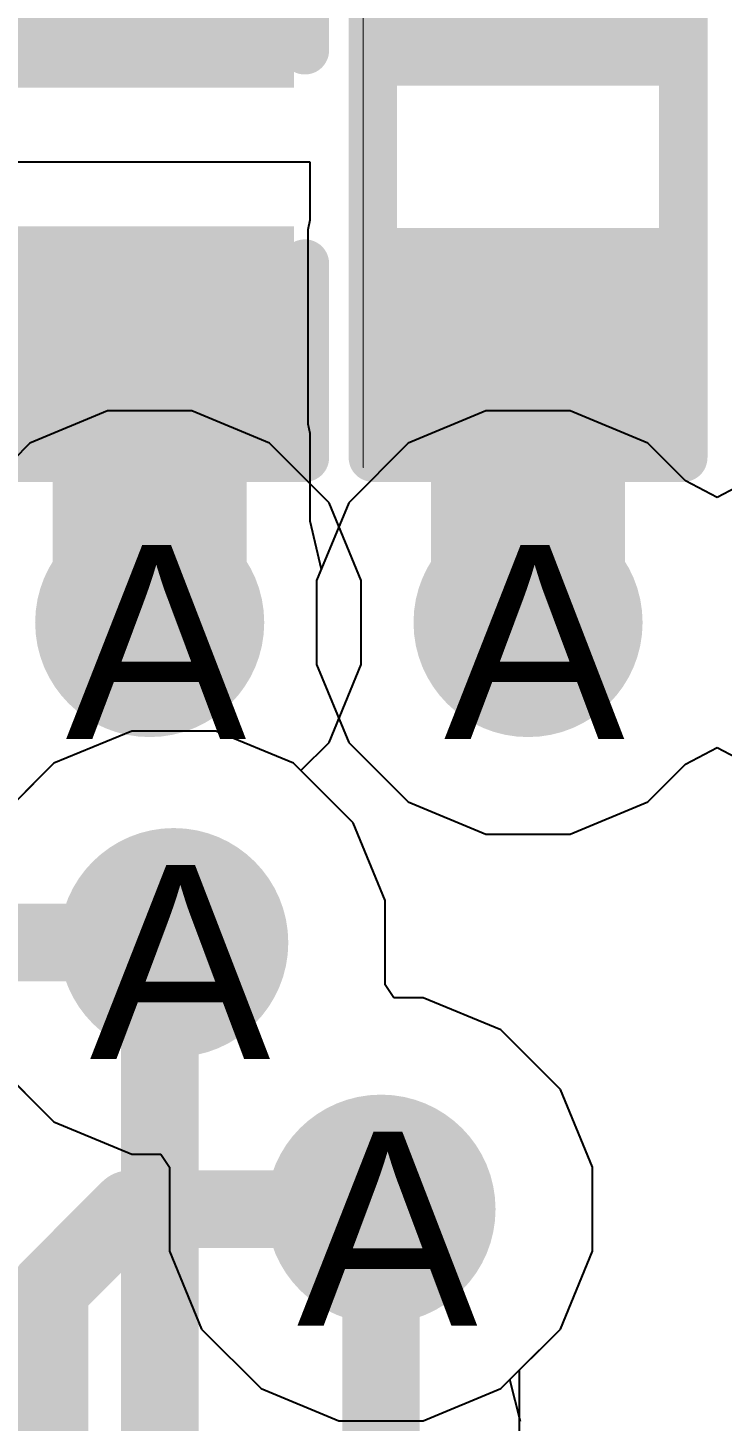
# Model space of a CAD drawing. Header units: inches. Extents: x 0 to 5271, y 0 to 5417.
# Drawn here: x 45.977 to 47.796, y 73.448 to 77.097 of the extents above; entities that cross this region are included whole.
import ezdxf

# ---------------------------------------------------------------- set-up
doc = ezdxf.new("R2010")
doc.units = ezdxf.units.IN
for name, color, linetype in [('Bottom Layer', 5, 'Continuous'), ('Bottom Overlay', 54, 'Continuous'), ('Bottom Paste', 16, 'Continuous'), ('Bottom Solder', 6, 'Continuous'), ('Drill Drawing', 1, 'Continuous'), ('L2_GND1', 16, 'Continuous'), ('L3_SIG1', 76, 'Continuous'), ('L4_PWR', 90, 'Continuous'), ('L5_GND2', 156, 'Continuous'), ('L6_SIG2', 130, 'Continuous'), ('L7_GND3', 216, 'Continuous'), ('Top Layer', 1, 'Continuous'), ('Via Holes', 16, 'Continuous')]:
    doc.layers.add(name, color=color, linetype=linetype)
doc.styles.add('Arial', font='', dxfattribs={"height": 0.2})
doc.styles.get('Arial').set_extended_font_data('Arial')

# ---------------------------------------------------------------- blocks, each defined once
blk = doc.blocks.new('C___0402_B_125')
at = {"layer": 'Bottom Layer'}
for points in [[(-0.2413, 0.3175), (-0.2413, -0.3175), (-0.6985, -0.3175), (-0.6985, 0.3175)], [(0.6985, 0.3175), (0.6985, -0.3175), (0.2413, -0.3175), (0.2413, 0.3175)]]:
    blk.add_hatch(color=5, dxfattribs=at).paths.add_polyline_path(points)
at = {"layer": 'Bottom Paste'}
for points in [[(-0.2413, 0.3175), (-0.2413, -0.3175), (-0.6985, -0.3175), (-0.6985, 0.3175)], [(0.6985, 0.3175), (0.6985, -0.3175), (0.2413, -0.3175), (0.2413, 0.3175)]]:
    blk.add_hatch(color=16, dxfattribs=at).paths.add_polyline_path(points)
at = {"layer": 'Bottom Solder'}
for points in [[(-0.1813, 0.3775), (-0.1813, -0.3775), (-0.7585, -0.3775), (-0.7585, 0.3775)], [(0.7585, 0.3775), (0.7585, -0.3775), (0.1813, -0.3775), (0.1813, 0.3775)]]:
    blk.add_hatch(color=6, dxfattribs=at).paths.add_polyline_path(points)
at = {"layer": 'Bottom Overlay'}
for points in [[(-0.7874, -0.4064, 0.127, 0.127, 0), (-0.7874, 0.4064, 0.127, 0.127, 0)], [(-0.2794, 0.4064, 0.127, 0.127, 0), (-0.7874, 0.4064, 0.127, 0.127, 0)], [(0.7874, 0.4064, 0.127, 0.127, 0), (0.2794, 0.4064, 0.127, 0.127, 0)], [(0.7874, -0.4064, 0.127, 0.127, 0), (0.7874, 0.4064, 0.127, 0.127, 0)], [(-0.2794, -0.4064, 0.127, 0.127, 0), (-0.7874, -0.4064, 0.127, 0.127, 0)], [(0.7874, -0.4064, 0.127, 0.127, 0), (0.2794, -0.4064, 0.127, 0.127, 0)]]:
    blk.add_lwpolyline(points, format="xyseb", dxfattribs=at)
for points in [[(-0.8192, 0.4064, 0.0635, 0.0635, 1), (-0.7557, 0.4064, 0.0635, 0.0635, 1)], [(-0.8192, 0.4064, 0.0635, 0.0635, 1), (-0.7557, 0.4064, 0.0635, 0.0635, 1)], [(-0.3112, 0.4064, 0.0635, 0.0635, 1), (-0.2477, 0.4064, 0.0635, 0.0635, 1)], [(0.2476, 0.4064, 0.0635, 0.0635, 1), (0.3111, 0.4064, 0.0635, 0.0635, 1)], [(0.7556, 0.4064, 0.0635, 0.0635, 1), (0.8191, 0.4064, 0.0635, 0.0635, 1)], [(0.7556, 0.4064, 0.0635, 0.0635, 1), (0.8191, 0.4064, 0.0635, 0.0635, 1)], [(-0.8192, -0.4064, 0.0635, 0.0635, 1), (-0.7557, -0.4064, 0.0635, 0.0635, 1)], [(-0.8192, -0.4064, 0.0635, 0.0635, 1), (-0.7557, -0.4064, 0.0635, 0.0635, 1)], [(-0.3112, -0.4064, 0.0635, 0.0635, 1), (-0.2477, -0.4064, 0.0635, 0.0635, 1)], [(0.2476, -0.4064, 0.0635, 0.0635, 1), (0.3111, -0.4064, 0.0635, 0.0635, 1)], [(0.7556, -0.4064, 0.0635, 0.0635, 1), (0.8191, -0.4064, 0.0635, 0.0635, 1)], [(0.7556, -0.4064, 0.0635, 0.0635, 1), (0.8191, -0.4064, 0.0635, 0.0635, 1)]]:
    blk.add_lwpolyline(points, format="xyseb", close=True, dxfattribs=at)
blk = doc.blocks.new('R___0402_B_161')
at = {"layer": 'Bottom Layer'}
for points in [[(-0.2413, 0.3175), (-0.2413, -0.3175), (-0.6985, -0.3175), (-0.6985, 0.3175)], [(0.6985, 0.3175), (0.6985, -0.3175), (0.2413, -0.3175), (0.2413, 0.3175)]]:
    blk.add_hatch(color=5, dxfattribs=at).paths.add_polyline_path(points)
at = {"layer": 'Bottom Paste'}
for points in [[(-0.2413, 0.3175), (-0.2413, -0.3175), (-0.6985, -0.3175), (-0.6985, 0.3175)], [(0.6985, 0.3175), (0.6985, -0.3175), (0.2413, -0.3175), (0.2413, 0.3175)]]:
    blk.add_hatch(color=16, dxfattribs=at).paths.add_polyline_path(points)
at = {"layer": 'Bottom Solder'}
for points in [[(-0.1863, 0.3725), (-0.1863, -0.3725), (-0.7535, -0.3725), (-0.7535, 0.3725)], [(0.7535, 0.3725), (0.7535, -0.3725), (0.1863, -0.3725), (0.1863, 0.3725)]]:
    blk.add_hatch(color=6, dxfattribs=at).paths.add_polyline_path(points)
at = {"layer": 'Bottom Overlay'}
for points in [[(-0.7874, 0.4064, 0.127, 0.127, 0), (0.7874, 0.4064, 0.127, 0.127, 0)], [(-0.7874, 0.4064, 0.127, 0.127, 0), (-0.7874, -0.4064, 0.127, 0.127, 0)], [(0.7874, 0.4064, 0.127, 0.127, 0), (0.7874, -0.4064, 0.127, 0.127, 0)], [(-0.8128, 0.4318, 0.00323, 0.00323, 0), (0.8128, 0.4318, 0.00323, 0.00323, 0)], [(-0.7874, -0.4064, 0.127, 0.127, 0), (0.7874, -0.4064, 0.127, 0.127, 0)]]:
    blk.add_lwpolyline(points, format="xyseb", dxfattribs=at)
for points in [[(-0.8191, 0.4064, 0.0635, 0.0635, 1), (-0.7556, 0.4064, 0.0635, 0.0635, 1)], [(-0.8191, 0.4064, 0.0635, 0.0635, 1), (-0.7556, 0.4064, 0.0635, 0.0635, 1)], [(0.7557, 0.4064, 0.0635, 0.0635, 1), (0.8192, 0.4064, 0.0635, 0.0635, 1)], [(0.7557, 0.4064, 0.0635, 0.0635, 1), (0.8192, 0.4064, 0.0635, 0.0635, 1)], [(-0.8136, 0.4318, 0.00161, 0.00161, 1), (-0.812, 0.4318, 0.00161, 0.00161, 1)], [(0.812, 0.4318, 0.00161, 0.00161, 1), (0.8136, 0.4318, 0.00161, 0.00161, 1)], [(-0.8191, -0.4064, 0.0635, 0.0635, 1), (-0.7556, -0.4064, 0.0635, 0.0635, 1)], [(-0.8191, -0.4064, 0.0635, 0.0635, 1), (-0.7556, -0.4064, 0.0635, 0.0635, 1)], [(0.7557, -0.4064, 0.0635, 0.0635, 1), (0.8192, -0.4064, 0.0635, 0.0635, 1)], [(0.7557, -0.4064, 0.0635, 0.0635, 1), (0.8192, -0.4064, 0.0635, 0.0635, 1)]]:
    blk.add_lwpolyline(points, format="xyseb", close=True, dxfattribs=at)

msp = doc.modelspace()

# ---------------------------------------------------------------- hatches: boundary and pattern name
at = {"layer": 'Bottom Layer'}
for points in [[(46.6139, 76.5683), (45.9789, 76.5683), (45.9789, 76.0603), (46.6139, 76.0603)], [(47.6048, 76.5683), (46.9698, 76.5683), (46.9698, 76.0603), (47.6048, 76.0603)]]:
    msp.add_hatch(color=5, dxfattribs=at).paths.add_polyline_path(points)
h = msp.add_hatch(color=5, dxfattribs=at)
edge = h.paths.add_edge_path()
edge.add_arc((46.2964, 75.5396), 0.3, 0, 360)
h = msp.add_hatch(color=5, dxfattribs=at)
edge = h.paths.add_edge_path()
edge.add_arc((47.2873, 75.5396), 0.3, 0, 360)
h = msp.add_hatch(color=5, dxfattribs=at)
edge = h.paths.add_edge_path()
edge.add_arc((46.3594, 74.7014), 0.3, 0, 360)
h = msp.add_hatch(color=5, dxfattribs=at)
edge = h.paths.add_edge_path()
edge.add_arc((46.9022, 74.0033), 0.3, 0, 360)
at = {"layer": 'L2_GND1'}
h = msp.add_hatch(color=16, dxfattribs=at)
edge = h.paths.add_edge_path()
edge.add_arc((46.2964, 75.5396), 0.3, 0, 360)
h = msp.add_hatch(color=16, dxfattribs=at)
edge = h.paths.add_edge_path()
edge.add_arc((47.2873, 75.5396), 0.3, 0, 360)
h = msp.add_hatch(color=16, dxfattribs=at)
edge = h.paths.add_edge_path()
edge.add_arc((46.3594, 74.7014), 0.3, 0, 360)
h = msp.add_hatch(color=16, dxfattribs=at)
edge = h.paths.add_edge_path()
edge.add_arc((46.9022, 74.0033), 0.3, 0, 360)
at = {"layer": 'L3_SIG1'}
h = msp.add_hatch(color=76, dxfattribs=at)
edge = h.paths.add_edge_path()
edge.add_arc((46.2964, 75.5396), 0.3, 0, 360)
h = msp.add_hatch(color=76, dxfattribs=at)
edge = h.paths.add_edge_path()
edge.add_arc((47.2873, 75.5396), 0.3, 0, 360)
h = msp.add_hatch(color=76, dxfattribs=at)
edge = h.paths.add_edge_path()
edge.add_arc((46.3594, 74.7014), 0.3, 0, 360)
h = msp.add_hatch(color=76, dxfattribs=at)
edge = h.paths.add_edge_path()
edge.add_arc((46.9022, 74.0033), 0.3, 0, 360)
at = {"layer": 'L4_PWR'}
h = msp.add_hatch(color=90, dxfattribs=at)
edge = h.paths.add_edge_path()
edge.add_arc((46.2964, 75.5396), 0.3, 0, 360)
h = msp.add_hatch(color=90, dxfattribs=at)
edge = h.paths.add_edge_path()
edge.add_arc((47.2873, 75.5396), 0.3, 0, 360)
h = msp.add_hatch(color=90, dxfattribs=at)
edge = h.paths.add_edge_path()
edge.add_arc((46.3594, 74.7014), 0.3, 0, 360)
h = msp.add_hatch(color=90, dxfattribs=at)
edge = h.paths.add_edge_path()
edge.add_arc((46.9022, 74.0033), 0.3, 0, 360)
at = {"layer": 'L5_GND2'}
h = msp.add_hatch(color=156, dxfattribs=at)
edge = h.paths.add_edge_path()
edge.add_arc((46.2964, 75.5396), 0.3, 0, 360)
h = msp.add_hatch(color=156, dxfattribs=at)
edge = h.paths.add_edge_path()
edge.add_arc((47.2873, 75.5396), 0.3, 0, 360)
h = msp.add_hatch(color=156, dxfattribs=at)
edge = h.paths.add_edge_path()
edge.add_arc((46.3594, 74.7014), 0.3, 0, 360)
h = msp.add_hatch(color=156, dxfattribs=at)
edge = h.paths.add_edge_path()
edge.add_arc((46.9022, 74.0033), 0.3, 0, 360)
at = {"layer": 'L6_SIG2'}
h = msp.add_hatch(color=130, dxfattribs=at)
edge = h.paths.add_edge_path()
edge.add_arc((46.2964, 75.5396), 0.3, 0, 360)
h = msp.add_hatch(color=130, dxfattribs=at)
edge = h.paths.add_edge_path()
edge.add_arc((47.2873, 75.5396), 0.3, 0, 360)
h = msp.add_hatch(color=130, dxfattribs=at)
edge = h.paths.add_edge_path()
edge.add_arc((46.3594, 74.7014), 0.3, 0, 360)
h = msp.add_hatch(color=130, dxfattribs=at)
edge = h.paths.add_edge_path()
edge.add_arc((46.9022, 74.0033), 0.3, 0, 360)
at = {"layer": 'L7_GND3'}
h = msp.add_hatch(color=216, dxfattribs=at)
edge = h.paths.add_edge_path()
edge.add_arc((46.2964, 75.5396), 0.3, 0, 360)
h = msp.add_hatch(color=216, dxfattribs=at)
edge = h.paths.add_edge_path()
edge.add_arc((47.2873, 75.5396), 0.3, 0, 360)
h = msp.add_hatch(color=216, dxfattribs=at)
edge = h.paths.add_edge_path()
edge.add_arc((46.3594, 74.7014), 0.3, 0, 360)
h = msp.add_hatch(color=216, dxfattribs=at)
edge = h.paths.add_edge_path()
edge.add_arc((46.9022, 74.0033), 0.3, 0, 360)
at = {"layer": 'Top Layer'}
h = msp.add_hatch(color=1, dxfattribs=at)
edge = h.paths.add_edge_path()
edge.add_arc((46.2964, 75.5396), 0.3, 0, 360)
h = msp.add_hatch(color=1, dxfattribs=at)
edge = h.paths.add_edge_path()
edge.add_arc((47.2873, 75.5396), 0.3, 0, 360)
h = msp.add_hatch(color=1, dxfattribs=at)
edge = h.paths.add_edge_path()
edge.add_arc((46.3594, 74.7014), 0.3, 0, 360)
h = msp.add_hatch(color=1, dxfattribs=at)
edge = h.paths.add_edge_path()
edge.add_arc((46.9022, 74.0033), 0.3, 0, 360)
at = {"layer": 'Via Holes'}
h = msp.add_hatch(color=7, dxfattribs=at)
edge = h.paths.add_edge_path()
edge.add_arc((46.2964, 75.5396), 0.15, 0, 360)
h = msp.add_hatch(color=7, dxfattribs=at)
edge = h.paths.add_edge_path()
edge.add_arc((47.2873, 75.5396), 0.15, 0, 360)
h = msp.add_hatch(color=7, dxfattribs=at)
edge = h.paths.add_edge_path()
edge.add_arc((46.3594, 74.7014), 0.15, 0, 360)
h = msp.add_hatch(color=7, dxfattribs=at)
edge = h.paths.add_edge_path()
edge.add_arc((46.9022, 74.0033), 0.15, 0, 360)

# ---------------------------------------------------------------- linework, layer by layer
at = {"layer": 'Bottom Layer'}
for p, q in [((45.8773, 76.7461), (46.7158, 76.7461)), ((46.7158, 76.7461), (46.7158, 76.5933)), ((46.7158, 76.5933), (46.7109, 76.5683)), ((46.7109, 76.5683), (46.7109, 76.0603)), ((46.7109, 76.0603), (46.7158, 76.0353)), ((46.7158, 76.0353), (46.7158, 75.8063)), ((46.7158, 75.8063), (46.7158, 75.8063)), ((46.7158, 75.8063), (46.7455, 75.6793)), ((46.7455, 75.6793), (46.7333, 75.6498)), ((46.7333, 75.6498), (46.7333, 75.4294)), ((46.7333, 75.4294), (46.8177, 75.2258)), ((46.2492, 75.2554), (46.0456, 75.1711)), ((46.4696, 75.2554), (46.2492, 75.2554)), ((46.6732, 75.1711), (46.4696, 75.2554)), ((46.8177, 75.2258), (46.9735, 75.0699)), ((47.6999, 75.1687), (47.7828, 75.2122)), ((47.7828, 75.2122), (47.8658, 75.1687)), ((46.0456, 75.1711), (45.8898, 75.0152)), ((46.8291, 75.0152), (46.6732, 75.1711)), ((47.6011, 75.0699), (47.6999, 75.1687)), ((46.9735, 75.0699), (47.1771, 74.9856)), ((47.3975, 74.9856), (47.6011, 75.0699)), ((46.9134, 74.8116), (46.8291, 75.0152)), ((47.1771, 74.9856), (47.3975, 74.9856)), ((46.9134, 74.5912), (46.9134, 74.8116)), ((46.9361, 74.5572), (46.9134, 74.5912)), ((47.0124, 74.5572), (46.9361, 74.5572)), ((47.216, 74.4729), (47.0124, 74.5572)), ((47.3719, 74.3171), (47.216, 74.4729)), ((45.9507, 74.3266), (46.0456, 74.2317)), ((47.4562, 74.1134), (47.3719, 74.3171)), ((46.0456, 74.2317), (46.2492, 74.1474)), ((46.2492, 74.1474), (46.3255, 74.1474)), ((46.3255, 74.1474), (46.3482, 74.1134)), ((46.3482, 74.1134), (46.3482, 73.8931)), ((47.4562, 73.8931), (47.4562, 74.1134)), ((46.3482, 73.8931), (46.4325, 73.6894)), ((47.3719, 73.6894), (47.4562, 73.8931)), ((46.4325, 73.6894), (46.5884, 73.5336)), ((47.216, 73.5336), (47.3719, 73.6894)), ((46.5884, 73.5336), (46.792, 73.4493)), ((47.0124, 73.4493), (47.216, 73.5336)), ((46.792, 73.4493), (47.0124, 73.4493))]:
    msp.add_line(p, q, dxfattribs=at)
for points in [[(46.2964, 75.5396, 0.508, 0.508, 0), (46.2964, 76.2889, 0.508, 0.508, 0)], [(47.2873, 75.5396, 0.508, 0.508, 0), (47.2873, 76.2889, 0.508, 0.508, 0)]]:
    msp.add_lwpolyline(points, format="xyseb", dxfattribs=at)
for points in [[(46.1694, 76.2889, 0.254, 0.254, 1), (46.4234, 76.2889, 0.254, 0.254, 1)], [(47.1603, 76.2889, 0.254, 0.254, 1), (47.4143, 76.2889, 0.254, 0.254, 1)], [(46.1694, 75.5396, 0.254, 0.254, 1), (46.4234, 75.5396, 0.254, 0.254, 1)], [(47.1603, 75.5396, 0.254, 0.254, 1), (47.4143, 75.5396, 0.254, 0.254, 1)]]:
    msp.add_lwpolyline(points, format="xyseb", close=True, dxfattribs=at)
at = {"layer": 'L2_GND1'}
for p, q in [((47.1771, 76.0936), (46.9735, 76.0093)), ((47.3975, 76.0936), (47.1771, 76.0936)), ((47.6011, 76.0093), (47.3975, 76.0936)), ((46.9735, 76.0093), (46.8177, 75.8534)), ((47.6999, 75.9105), (47.6011, 76.0093)), ((47.7828, 75.867), (47.6999, 75.9105)), ((47.8658, 75.9105), (47.7828, 75.867)), ((46.8177, 75.8534), (46.7333, 75.6498)), ((46.7333, 75.6498), (46.7333, 75.4294)), ((46.7333, 75.4294), (46.8177, 75.2258)), ((46.2492, 75.2554), (46.0456, 75.1711)), ((46.4696, 75.2554), (46.2492, 75.2554)), ((46.6732, 75.1711), (46.4696, 75.2554)), ((46.8177, 75.2258), (46.9735, 75.0699)), ((47.6999, 75.1687), (47.7828, 75.2122)), ((47.7828, 75.2122), (47.8658, 75.1687)), ((46.0456, 75.1711), (45.8898, 75.0152)), ((46.8291, 75.0152), (46.6732, 75.1711)), ((47.6011, 75.0699), (47.6999, 75.1687)), ((46.9735, 75.0699), (47.1771, 74.9856)), ((47.3975, 74.9856), (47.6011, 75.0699)), ((46.9134, 74.8116), (46.8291, 75.0152)), ((47.1771, 74.9856), (47.3975, 74.9856)), ((46.9134, 74.5912), (46.9134, 74.8116)), ((46.9361, 74.5572), (46.9134, 74.5912)), ((47.0124, 74.5572), (46.9361, 74.5572)), ((47.216, 74.4729), (47.0124, 74.5572)), ((47.3719, 74.3171), (47.216, 74.4729)), ((45.8898, 74.3876), (46.0456, 74.2317)), ((47.4562, 74.1134), (47.3719, 74.3171)), ((46.0456, 74.2317), (46.2492, 74.1474)), ((46.2492, 74.1474), (46.3255, 74.1474)), ((46.3255, 74.1474), (46.3482, 74.1134)), ((46.3482, 74.1134), (46.3482, 73.8931)), ((47.4562, 73.8931), (47.4562, 74.1134)), ((46.3482, 73.8931), (46.4325, 73.6894)), ((47.3719, 73.6894), (47.4562, 73.8931)), ((46.4325, 73.6894), (46.5884, 73.5336)), ((47.216, 73.5336), (47.3719, 73.6894)), ((46.5884, 73.5336), (46.792, 73.4493)), ((47.0124, 73.4493), (47.216, 73.5336)), ((46.792, 73.4493), (47.0124, 73.4493))]:
    msp.add_line(p, q, dxfattribs=at)
at = {"layer": 'L3_SIG1'}
for p, q in [((47.1771, 76.0936), (46.9735, 76.0093)), ((47.3975, 76.0936), (47.1771, 76.0936)), ((47.6011, 76.0093), (47.3975, 76.0936)), ((46.9735, 76.0093), (46.8177, 75.8534)), ((47.6999, 75.9105), (47.6011, 76.0093)), ((47.7828, 75.867), (47.6999, 75.9105)), ((47.8658, 75.9105), (47.7828, 75.867)), ((46.8177, 75.8534), (46.7333, 75.6498)), ((46.7333, 75.6498), (46.7333, 75.4294)), ((46.7333, 75.4294), (46.8177, 75.2258)), ((46.2492, 75.2554), (46.0456, 75.1711)), ((46.4696, 75.2554), (46.2492, 75.2554)), ((46.6732, 75.1711), (46.4696, 75.2554)), ((46.8177, 75.2258), (46.9735, 75.0699)), ((47.6999, 75.1687), (47.7828, 75.2122)), ((47.7828, 75.2122), (47.8658, 75.1687)), ((46.0456, 75.1711), (45.8898, 75.0152)), ((46.8291, 75.0152), (46.6732, 75.1711)), ((47.6011, 75.0699), (47.6999, 75.1687)), ((46.9735, 75.0699), (47.1771, 74.9856)), ((47.3975, 74.9856), (47.6011, 75.0699)), ((46.9134, 74.8116), (46.8291, 75.0152)), ((47.1771, 74.9856), (47.3975, 74.9856)), ((46.9134, 74.5912), (46.9134, 74.8116)), ((46.9361, 74.5572), (46.9134, 74.5912)), ((47.0124, 74.5572), (46.9361, 74.5572)), ((47.216, 74.4729), (47.0124, 74.5572)), ((47.3719, 74.3171), (47.216, 74.4729)), ((47.4562, 74.1134), (47.3719, 74.3171)), ((47.4562, 73.8931), (47.4562, 74.1134)), ((47.3719, 73.6894), (47.4562, 73.8931)), ((47.2648, 73.5823), (47.3719, 73.6894)), ((47.2648, 72.4563), (47.2648, 73.5823))]:
    msp.add_line(p, q, dxfattribs=at)
for points in [[(46.3228, 74.6648, 0.2032, 0.2032, 0), (46.3594, 74.7014, 0.2032, 0.2032, 0)], [(46.3228, 72.7642, 0.2032, 0.2032, 0), (46.3228, 74.6648, 0.2032, 0.2032, 0)], [(46.9022, 72.4563, 0.2032, 0.2032, 0), (46.9022, 74.0033, 0.2032, 0.2032, 0)]]:
    msp.add_lwpolyline(points, format="xyseb", dxfattribs=at)
for points in [[(46.3086, 74.7014, 0.1016, 0.1016, 1), (46.4102, 74.7014, 0.1016, 0.1016, 1)], [(46.272, 74.6648, 0.1016, 0.1016, 1), (46.3736, 74.6648, 0.1016, 0.1016, 1)], [(46.272, 74.6648, 0.1016, 0.1016, 1), (46.3736, 74.6648, 0.1016, 0.1016, 1)], [(46.8514, 74.0033, 0.1016, 0.1016, 1), (46.953, 74.0033, 0.1016, 0.1016, 1)]]:
    msp.add_lwpolyline(points, format="xyseb", close=True, dxfattribs=at)
at = {"layer": 'L4_PWR'}
for p, q in [((46.1862, 76.0936), (45.9826, 76.0093)), ((46.4066, 76.0936), (46.1862, 76.0936)), ((46.6102, 76.0093), (46.4066, 76.0936)), ((45.9826, 76.0093), (45.8267, 75.8534)), ((46.766, 75.8534), (46.6102, 76.0093)), ((46.8504, 75.6498), (46.766, 75.8534)), ((46.8504, 75.4294), (46.8504, 75.6498)), ((46.766, 75.2258), (46.8504, 75.4294)), ((46.6923, 75.152), (46.766, 75.2258)), ((46.8291, 75.0152), (46.6923, 75.152)), ((46.9134, 74.8116), (46.8291, 75.0152)), ((46.9134, 74.5912), (46.9134, 74.8116)), ((46.9361, 74.5572), (46.9134, 74.5912)), ((47.0124, 74.5572), (46.9361, 74.5572)), ((47.216, 74.4729), (47.0124, 74.5572)), ((47.3719, 74.3171), (47.216, 74.4729)), ((45.8898, 74.3876), (46.0456, 74.2317)), ((47.4562, 74.1134), (47.3719, 74.3171)), ((46.0456, 74.2317), (46.2492, 74.1474)), ((46.2492, 74.1474), (46.3255, 74.1474)), ((46.3255, 74.1474), (46.3482, 74.1134)), ((46.3482, 74.1134), (46.3482, 73.8931)), ((47.4562, 73.8931), (47.4562, 74.1134)), ((46.3482, 73.8931), (46.4325, 73.6894)), ((47.3719, 73.6894), (47.4562, 73.8931)), ((46.4325, 73.6894), (46.5884, 73.5336)), ((47.216, 73.5336), (47.3719, 73.6894)), ((46.5884, 73.5336), (46.792, 73.4493)), ((47.0124, 73.4493), (47.216, 73.5336)), ((46.792, 73.4493), (47.0124, 73.4493))]:
    msp.add_line(p, q, dxfattribs=at)
at = {"layer": 'L5_GND2'}
for p, q in [((47.1771, 76.0936), (46.9735, 76.0093)), ((47.3975, 76.0936), (47.1771, 76.0936)), ((47.6011, 76.0093), (47.3975, 76.0936)), ((46.9735, 76.0093), (46.8177, 75.8534)), ((47.6999, 75.9105), (47.6011, 76.0093)), ((47.7828, 75.867), (47.6999, 75.9105)), ((47.8658, 75.9105), (47.7828, 75.867)), ((46.8177, 75.8534), (46.7333, 75.6498)), ((46.7333, 75.6498), (46.7333, 75.4294)), ((46.7333, 75.4294), (46.8177, 75.2258)), ((46.2492, 75.2554), (46.0456, 75.1711)), ((46.4696, 75.2554), (46.2492, 75.2554)), ((46.6732, 75.1711), (46.4696, 75.2554)), ((46.8177, 75.2258), (46.9735, 75.0699)), ((47.6999, 75.1687), (47.7828, 75.2122)), ((47.7828, 75.2122), (47.8658, 75.1687)), ((46.0456, 75.1711), (45.8898, 75.0152)), ((46.8291, 75.0152), (46.6732, 75.1711)), ((47.6011, 75.0699), (47.6999, 75.1687)), ((46.9735, 75.0699), (47.1771, 74.9856)), ((47.3975, 74.9856), (47.6011, 75.0699)), ((46.9134, 74.8116), (46.8291, 75.0152)), ((47.1771, 74.9856), (47.3975, 74.9856)), ((46.9134, 74.5912), (46.9134, 74.8116)), ((46.9361, 74.5572), (46.9134, 74.5912)), ((47.0124, 74.5572), (46.9361, 74.5572)), ((47.216, 74.4729), (47.0124, 74.5572)), ((47.3719, 74.3171), (47.216, 74.4729)), ((45.8898, 74.3876), (46.0456, 74.2317)), ((47.4562, 74.1134), (47.3719, 74.3171)), ((46.0456, 74.2317), (46.2492, 74.1474)), ((46.2492, 74.1474), (46.3255, 74.1474)), ((46.3255, 74.1474), (46.3482, 74.1134)), ((46.3482, 74.1134), (46.3482, 73.8931)), ((47.4562, 73.8931), (47.4562, 74.1134)), ((46.3482, 73.8931), (46.4325, 73.6894)), ((47.3719, 73.6894), (47.4562, 73.8931)), ((46.4325, 73.6894), (46.5884, 73.5336)), ((47.216, 73.5336), (47.3719, 73.6894)), ((46.5884, 73.5336), (46.792, 73.4493)), ((47.0124, 73.4493), (47.216, 73.5336)), ((46.792, 73.4493), (47.0124, 73.4493))]:
    msp.add_line(p, q, dxfattribs=at)
at = {"layer": 'L6_SIG2'}
for p, q in [((47.1771, 76.0936), (46.9735, 76.0093)), ((47.3975, 76.0936), (47.1771, 76.0936)), ((47.6011, 76.0093), (47.3975, 76.0936)), ((46.9735, 76.0093), (46.8177, 75.8534)), ((47.6999, 75.9105), (47.6011, 76.0093)), ((47.7828, 75.867), (47.6999, 75.9105)), ((47.8658, 75.9105), (47.7828, 75.867)), ((46.8177, 75.8534), (46.7333, 75.6498)), ((46.7333, 75.6498), (46.7333, 75.4294)), ((46.7333, 75.4294), (46.8177, 75.2258)), ((46.2492, 75.2554), (46.0456, 75.1711)), ((46.4696, 75.2554), (46.2492, 75.2554)), ((46.6732, 75.1711), (46.4696, 75.2554)), ((46.8177, 75.2258), (46.9735, 75.0699)), ((47.6999, 75.1687), (47.7828, 75.2122)), ((47.7828, 75.2122), (47.8658, 75.1687)), ((46.0456, 75.1711), (45.8898, 75.0152)), ((46.8291, 75.0152), (46.6732, 75.1711)), ((47.6011, 75.0699), (47.6999, 75.1687)), ((46.9735, 75.0699), (47.1771, 74.9856)), ((47.3975, 74.9856), (47.6011, 75.0699)), ((46.9134, 74.8116), (46.8291, 75.0152)), ((47.1771, 74.9856), (47.3975, 74.9856)), ((46.9134, 74.5912), (46.9134, 74.8116)), ((46.9361, 74.5572), (46.9134, 74.5912)), ((47.0124, 74.5572), (46.9361, 74.5572)), ((47.216, 74.4729), (47.0124, 74.5572)), ((47.3719, 74.3171), (47.216, 74.4729)), ((45.8898, 74.3876), (46.0456, 74.2317)), ((47.4562, 74.1134), (47.3719, 74.3171)), ((46.0456, 74.2317), (46.2492, 74.1474)), ((46.2492, 74.1474), (46.3255, 74.1474)), ((46.3255, 74.1474), (46.3482, 74.1134)), ((46.3482, 74.1134), (46.3482, 73.8931)), ((47.4562, 73.8931), (47.4562, 74.1134)), ((46.3482, 73.8931), (46.4325, 73.6894)), ((47.3719, 73.6894), (47.4562, 73.8931)), ((46.4325, 73.6894), (46.5884, 73.5336)), ((47.216, 73.5336), (47.3719, 73.6894)), ((46.5884, 73.5336), (46.792, 73.4493)), ((47.0124, 73.4493), (47.216, 73.5336)), ((46.792, 73.4493), (47.0124, 73.4493))]:
    msp.add_line(p, q, dxfattribs=at)
at = {"layer": 'L7_GND3'}
for p, q in [((47.1771, 76.0936), (46.9735, 76.0093)), ((47.3975, 76.0936), (47.1771, 76.0936)), ((47.6011, 76.0093), (47.3975, 76.0936)), ((46.9735, 76.0093), (46.8177, 75.8534)), ((47.6999, 75.9105), (47.6011, 76.0093)), ((47.7828, 75.867), (47.6999, 75.9105)), ((47.8658, 75.9105), (47.7828, 75.867)), ((46.8177, 75.8534), (46.7333, 75.6498)), ((46.7333, 75.6498), (46.7333, 75.4294)), ((46.7333, 75.4294), (46.8177, 75.2258)), ((46.2492, 75.2554), (46.0456, 75.1711)), ((46.4696, 75.2554), (46.2492, 75.2554)), ((46.6732, 75.1711), (46.4696, 75.2554)), ((46.8177, 75.2258), (46.9735, 75.0699)), ((47.6999, 75.1687), (47.7828, 75.2122)), ((47.7828, 75.2122), (47.8658, 75.1687)), ((46.0456, 75.1711), (45.8898, 75.0152)), ((46.8291, 75.0152), (46.6732, 75.1711)), ((47.6011, 75.0699), (47.6999, 75.1687)), ((46.9735, 75.0699), (47.1771, 74.9856)), ((47.3975, 74.9856), (47.6011, 75.0699)), ((46.9134, 74.8116), (46.8291, 75.0152)), ((47.1771, 74.9856), (47.3975, 74.9856)), ((46.9134, 74.5912), (46.9134, 74.8116)), ((46.9361, 74.5572), (46.9134, 74.5912)), ((47.0124, 74.5572), (46.9361, 74.5572)), ((47.216, 74.4729), (47.0124, 74.5572)), ((47.3719, 74.3171), (47.216, 74.4729)), ((45.8898, 74.3876), (46.0456, 74.2317)), ((47.4562, 74.1134), (47.3719, 74.3171)), ((46.0456, 74.2317), (46.2492, 74.1474)), ((46.2492, 74.1474), (46.3255, 74.1474)), ((46.3255, 74.1474), (46.3482, 74.1134)), ((46.3482, 74.1134), (46.3482, 73.8931)), ((47.4562, 73.8931), (47.4562, 74.1134)), ((46.3482, 73.8931), (46.4325, 73.6894)), ((47.3719, 73.6894), (47.4562, 73.8931)), ((46.4325, 73.6894), (46.5884, 73.5336)), ((47.216, 73.5336), (47.3719, 73.6894)), ((46.5884, 73.5336), (46.792, 73.4493)), ((47.0124, 73.4493), (47.216, 73.5336)), ((46.792, 73.4493), (47.0124, 73.4493))]:
    msp.add_line(p, q, dxfattribs=at)
at = {"layer": 'Top Layer'}
for p, q in [((47.1771, 76.0936), (46.9735, 76.0093)), ((47.3975, 76.0936), (47.1771, 76.0936)), ((47.6011, 76.0093), (47.3975, 76.0936)), ((46.9735, 76.0093), (46.8177, 75.8534)), ((47.6999, 75.9105), (47.6011, 76.0093)), ((47.7828, 75.867), (47.6999, 75.9105)), ((47.8658, 75.9105), (47.7828, 75.867)), ((46.8177, 75.8534), (46.7333, 75.6498)), ((46.7333, 75.6498), (46.7333, 75.4294)), ((46.7333, 75.4294), (46.8177, 75.2258)), ((46.2492, 75.2554), (46.0456, 75.1711)), ((46.4696, 75.2554), (46.2492, 75.2554)), ((46.6732, 75.1711), (46.4696, 75.2554)), ((46.8177, 75.2258), (46.9735, 75.0699)), ((47.6999, 75.1687), (47.7828, 75.2122)), ((47.7828, 75.2122), (47.8658, 75.1687)), ((46.0456, 75.1711), (45.9385, 75.064)), ((46.8291, 75.0152), (46.6732, 75.1711)), ((47.6011, 75.0699), (47.6999, 75.1687)), ((46.9735, 75.0699), (47.1771, 74.9856)), ((47.3975, 74.9856), (47.6011, 75.0699)), ((46.9134, 74.8116), (46.8291, 75.0152)), ((47.1771, 74.9856), (47.3975, 74.9856)), ((46.9134, 74.5912), (46.9134, 74.8116)), ((46.9361, 74.5572), (46.9134, 74.5912)), ((47.0124, 74.5572), (46.9361, 74.5572)), ((47.216, 74.4729), (47.0124, 74.5572)), ((47.3719, 74.3171), (47.216, 74.4729)), ((47.4562, 74.1134), (47.3719, 74.3171)), ((47.4562, 73.8931), (47.4562, 74.1134)), ((47.3719, 73.6894), (47.4562, 73.8931)), ((47.2394, 73.557), (47.3719, 73.6894)), ((47.2679, 73.4472), (47.2394, 73.557))]:
    msp.add_line(p, q, dxfattribs=at)
for points in [[(45.7423, 74.7014, 0.2032, 0.2032, 0), (46.3594, 74.7014, 0.2032, 0.2032, 0)], [(46.0343, 73.7936, 0.2032, 0.2032, 0), (46.2439, 74.0033, 0.2032, 0.2032, 0)], [(46.2439, 74.0033, 0.2032, 0.2032, 0), (46.9022, 74.0033, 0.2032, 0.2032, 0)], [(46.0343, 72.176, 0.2032, 0.2032, 0), (46.0343, 73.7936, 0.2032, 0.2032, 0)]]:
    msp.add_lwpolyline(points, format="xyseb", dxfattribs=at)
for points in [[(46.3086, 74.7014, 0.1016, 0.1016, 1), (46.4102, 74.7014, 0.1016, 0.1016, 1)], [(46.1931, 74.0033, 0.1016, 0.1016, 1), (46.2947, 74.0033, 0.1016, 0.1016, 1)], [(46.1931, 74.0033, 0.1016, 0.1016, 1), (46.2947, 74.0033, 0.1016, 0.1016, 1)], [(46.8514, 74.0033, 0.1016, 0.1016, 1), (46.953, 74.0033, 0.1016, 0.1016, 1)], [(45.9835, 73.7936, 0.1016, 0.1016, 1), (46.0851, 73.7936, 0.1016, 0.1016, 1)], [(45.9835, 73.7936, 0.1016, 0.1016, 1), (46.0851, 73.7936, 0.1016, 0.1016, 1)]]:
    msp.add_lwpolyline(points, format="xyseb", close=True, dxfattribs=at)

# ---------------------------------------------------------------- block references
for name, p, rotation in [('C___0402_B_125', (46.2964, 76.7588), 270), ('R___0402_B_161', (47.2874, 76.7588), 90)]:
    msp.add_blockref(name, p, dxfattribs=dict(rotation=rotation))

# ---------------------------------------------------------------- texts
at = {"layer": 'Drill Drawing', "style": 'Arial'}
for p in [(46.0763, 75.2349), (47.0672, 75.2349), (46.1393, 74.3967), (46.6821, 73.6985)]:
    msp.add_text('A', height=0.508, dxfattribs=at).set_placement(p)

doc.saveas('drawing.dxf')
